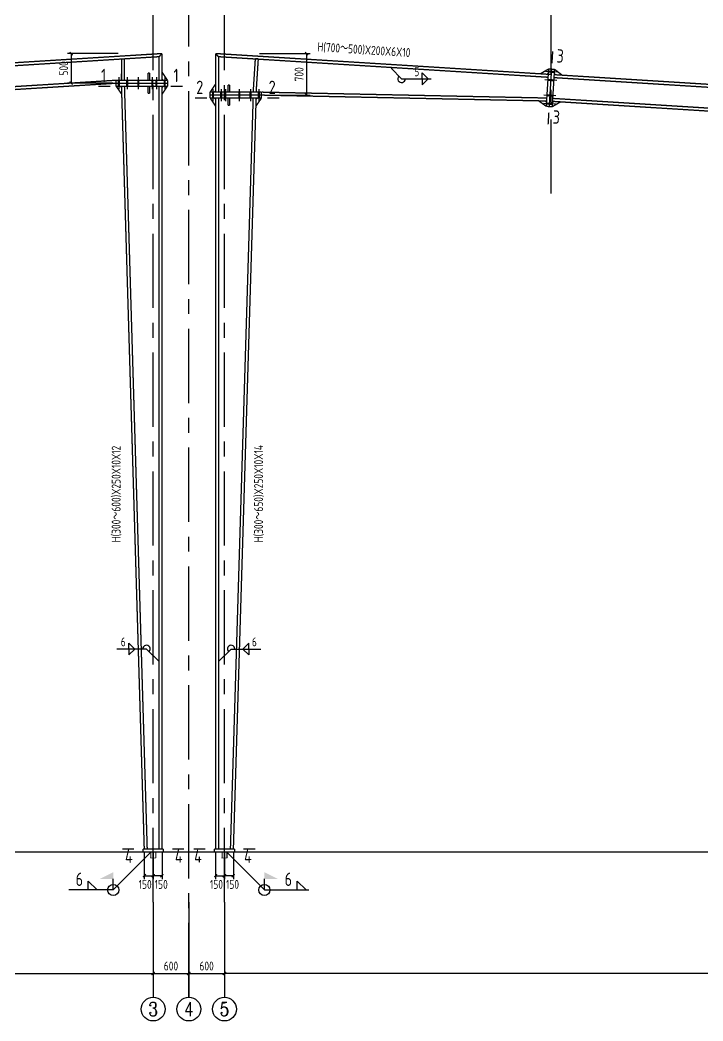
# Model space of a CAD drawing. Header units: millimetres. Extents: x 865490 to 879904, y 39442 to 44891.
# Drawn here: x 878042.2 to 878272.1, y 39660.9 to 39997.8 of the extents above; entities that cross this region are included whole.
import ezdxf
from ezdxf.enums import TextEntityAlignment as Align

# ---------------------------------------------------------------- set-up
doc = ezdxf.new("R2010")
doc.units = ezdxf.units.MM
doc.header["$LTSCALE"] = 1000
doc.header["$MEASUREMENT"] = 0
doc.linetypes.add('CENTER', pattern=[2, 1.25, -0.25, 0.25, -0.25])
doc.linetypes.add('DOTE', pattern=[2.42, 2, -0.2, 0.02, -0.2])
for name, color, linetype in [('10', 7, 'Continuous'), ('114', 2, 'Continuous'), ('116', 1, 'Continuous'), ('14', 2, 'Continuous'), ('AXIS', 3, 'Continuous'), ('AXIS_TEXT', 7, 'Continuous'), ('DIM', 7, 'Continuous'), ('DOTE', 1, 'DOTE'), ('M_Prof', 2, 'Continuous'), ('柱子', 8, 'Continuous'), ('标准截面(白色)', 7, 'Continuous'), ('焊缝标注', 3, 'Continuous')]:
    doc.layers.add(name, color=color, linetype=linetype)
doc.styles.add('_TCH_AXIS', font='COMPLEX', dxfattribs={"bigfont": 'GBCBIG'})
doc.styles.add('COMPLEX', font='COMPLEX')
doc.styles.add('GBHZ', font='gbenor.shx', dxfattribs={"width": 0.9, "bigfont": 'gbcbig.shx'})
doc.dimstyles.new('Y50', dxfattribs={"dimscale": 0, "dimtxt": 3, "dimasz": 0.01, "dimexe": 1.2, "dimexo": 1, "dimgap": 1, "dimtad": 1, "dimdec": 0, "dimlfac": 50, "dimzin": 0, "dimdsep": 46, "dimtxsty": 'GBHZ', "dimblk1": 'DX', "dimblk2": 'DX', "dimsah": 1, "dimcen": 0.09, "dimdle": 1, "dimadec": 0, "dimazin": 0, "dimtfac": 1, "dimtdec": 0, "dimtix": 1, "dimtmove": 2, "dimatfit": 3, "dimldrblk": 'DX', "dimfxl": 0, "dimtolj": 1, "dimtzin": 0, "dimarcsym": 0})

# ---------------------------------------------------------------- blocks, each defined once
blk = doc.blocks.new('_AXISO')
blk.add_circle((0, 0), 0.5)
at = {"layer": 'AXIS_TEXT', "style": 'COMPLEX', "width": 1.041667}
blk.add_attdef('A', text='', height=0.56, dxfattribs=at).set_placement((-0.25, -0.28), (0.25, -0.28), align=Align.FIT)
blk = doc.blocks.new('DX')
at = {"color": 0, "linetype": 'ByBlock', "const_width": 40}
blk.add_lwpolyline([(-54, -51), (46, 49)], dxfattribs=at)
blk = doc.blocks.new('*D678')
at = {"layer": 'Defpoints', "color": 0, "transparency": 16777216}
for p in [(877859.06, 39700.89), (878087.06, 39700.89), (878087.06, 39676.89)]:
    blk.add_point(p, dxfattribs=at)
at = {"layer": 'dim', "color": 0, "lineweight": -2, "transparency": 16777216}
for p, q in [((877859.06, 39699.89), (877859.06, 39675.69)), ((878087.06, 39699.89), (878087.06, 39675.69)), ((877859.07, 39676.89), (878087.05, 39676.89))]:
    blk.add_line(p, q, dxfattribs=at)
at = {"layer": 'dim', "color": 0, "lineweight": -2, "transparency": 16777216, "xscale": 0.01, "yscale": 0.01, "zscale": 0.01, "rotation": 180}
blk.add_blockref('DX', (877859.06, 39676.89), dxfattribs=at)
at = {"layer": 'dim', "color": 0, "lineweight": -2, "transparency": 16777216, "xscale": 0.01, "yscale": 0.01, "zscale": 0.01}
blk.add_blockref('DX', (878087.06, 39676.89), dxfattribs=at)
at = {"layer": 'dim', "color": 0, "transparency": 16777216, "insert": (877973.06, 39679.39), "char_height": 3, "attachment_point": 5, "style": 'GBHZ'}
blk.add_mtext('\\A1;11400', dxfattribs=at)
blk = doc.blocks.new('*D679')
at = {"layer": 'Defpoints', "color": 0, "transparency": 16777216}
for p in [(878087.06, 39700.89), (878099.06, 39700.89), (878099.06, 39676.89)]:
    blk.add_point(p, dxfattribs=at)
at = {"layer": 'dim', "color": 0, "lineweight": -2, "transparency": 16777216}
for p, q in [((878087.06, 39699.89), (878087.06, 39675.69)), ((878099.06, 39699.89), (878099.06, 39675.69)), ((878087.07, 39676.89), (878099.05, 39676.89))]:
    blk.add_line(p, q, dxfattribs=at)
at = {"layer": 'dim', "color": 0, "lineweight": -2, "transparency": 16777216, "xscale": 0.01, "yscale": 0.01, "zscale": 0.01, "rotation": 180}
blk.add_blockref('DX', (878087.06, 39676.89), dxfattribs=at)
at = {"layer": 'dim', "color": 0, "lineweight": -2, "transparency": 16777216, "xscale": 0.01, "yscale": 0.01, "zscale": 0.01}
blk.add_blockref('DX', (878099.06, 39676.89), dxfattribs=at)
at = {"layer": 'dim', "color": 0, "transparency": 16777216, "insert": (878093.06, 39679.39), "char_height": 3, "attachment_point": 5, "style": 'GBHZ'}
blk.add_mtext('\\A1;600', dxfattribs=at)
blk = doc.blocks.new('*D680')
at = {"layer": 'Defpoints', "color": 0, "transparency": 16777216}
for p in [(878099.06, 39700.89), (878111.06, 39700.89), (878111.06, 39676.89)]:
    blk.add_point(p, dxfattribs=at)
at = {"layer": 'dim', "color": 0, "lineweight": -2, "transparency": 16777216}
for p, q in [((878099.06, 39699.89), (878099.06, 39675.69)), ((878111.06, 39699.89), (878111.06, 39675.69)), ((878099.07, 39676.89), (878111.05, 39676.89))]:
    blk.add_line(p, q, dxfattribs=at)
at = {"layer": 'dim', "color": 0, "lineweight": -2, "transparency": 16777216, "xscale": 0.01, "yscale": 0.01, "zscale": 0.01, "rotation": 180}
blk.add_blockref('DX', (878099.06, 39676.89), dxfattribs=at)
at = {"layer": 'dim', "color": 0, "lineweight": -2, "transparency": 16777216, "xscale": 0.01, "yscale": 0.01, "zscale": 0.01}
blk.add_blockref('DX', (878111.06, 39676.89), dxfattribs=at)
at = {"layer": 'dim', "color": 0, "transparency": 16777216, "insert": (878105.06, 39679.39), "char_height": 3, "attachment_point": 5, "style": 'GBHZ'}
blk.add_mtext('\\A1;600', dxfattribs=at)
blk = doc.blocks.new('*D683')
at = {"layer": 'Defpoints', "color": 0, "transparency": 16777216}
for p in [(878076.28, 39986.54), (878059.44, 39976.54), (878074.45, 39976.54)]:
    blk.add_point(p, dxfattribs=at)
at = {"layer": 'dim', "color": 0, "lineweight": -2, "transparency": 16777216}
for p, q in [((878075.28, 39986.54), (878058.24, 39986.54)), ((878059.44, 39986.53), (878059.44, 39976.55)), ((878073.45, 39976.54), (878058.24, 39976.54))]:
    blk.add_line(p, q, dxfattribs=at)
at = {"layer": 'dim', "color": 0, "lineweight": -2, "transparency": 16777216, "xscale": 0.01, "yscale": 0.01, "zscale": 0.01}
for p, rotation in [((878059.44, 39986.54), 90), ((878059.44, 39976.54), 270)]:
    blk.add_blockref('DX', p, dxfattribs=dict(at, rotation=rotation))
at = {"layer": 'dim', "color": 0, "transparency": 16777216, "insert": (878056.94, 39981.54), "char_height": 3, "attachment_point": 5, "rotation": 90, "style": 'GBHZ'}
blk.add_mtext('\\A1;500', dxfattribs=at)
blk = doc.blocks.new('*D684')
at = {"layer": 'Defpoints', "color": 0, "transparency": 16777216}
for p in [(878084.06, 39718.75), (878087.06, 39718.75), (878087.06, 39709.8)]:
    blk.add_point(p, dxfattribs=at)
at = {"layer": 'dim', "color": 0, "lineweight": -2, "transparency": 16777216}
for p, q in [((878084.06, 39717.75), (878084.06, 39708.6)), ((878087.06, 39717.75), (878087.06, 39708.6)), ((878084.07, 39709.8), (878087.05, 39709.8))]:
    blk.add_line(p, q, dxfattribs=at)
at = {"layer": 'dim', "color": 0, "lineweight": -2, "transparency": 16777216, "xscale": 0.01, "yscale": 0.01, "zscale": 0.01, "rotation": 180}
blk.add_blockref('DX', (878084.06, 39709.8), dxfattribs=at)
at = {"layer": 'dim', "color": 0, "lineweight": -2, "transparency": 16777216, "xscale": 0.01, "yscale": 0.01, "zscale": 0.01}
blk.add_blockref('DX', (878087.06, 39709.8), dxfattribs=at)
at = {"layer": 'dim', "color": 0, "transparency": 16777216, "insert": (878084.36, 39706.86), "char_height": 3, "attachment_point": 5, "style": 'GBHZ'}
blk.add_mtext('\\A1;150', dxfattribs=at)
blk = doc.blocks.new('*D685')
at = {"layer": 'Defpoints', "color": 0, "transparency": 16777216}
for p in [(878087.06, 39718.75), (878090.06, 39718.75), (878087.06, 39709.8)]:
    blk.add_point(p, dxfattribs=at)
at = {"layer": 'dim', "color": 0, "lineweight": -2, "transparency": 16777216}
for p, q in [((878087.06, 39717.75), (878087.06, 39708.6)), ((878090.06, 39717.75), (878090.06, 39708.6)), ((878090.05, 39709.8), (878087.07, 39709.8))]:
    blk.add_line(p, q, dxfattribs=at)
at = {"layer": 'dim', "color": 0, "lineweight": -2, "transparency": 16777216, "xscale": 0.01, "yscale": 0.01, "zscale": 0.01, "rotation": 180}
blk.add_blockref('DX', (878087.06, 39709.8), dxfattribs=at)
at = {"layer": 'dim', "color": 0, "lineweight": -2, "transparency": 16777216, "xscale": 0.01, "yscale": 0.01, "zscale": 0.01}
blk.add_blockref('DX', (878090.06, 39709.8), dxfattribs=at)
at = {"layer": 'dim', "color": 0, "transparency": 16777216, "insert": (878089.77, 39706.86), "char_height": 3, "attachment_point": 5, "style": 'GBHZ'}
blk.add_mtext('\\A1;150', dxfattribs=at)
blk = doc.blocks.new('*D670')
at = {"layer": 'Defpoints', "color": 0, "transparency": 16777216}
for p in [(878111.06, 39718.75), (878114.06, 39718.75), (878111.06, 39709.8)]:
    blk.add_point(p, dxfattribs=at)
at = {"layer": 'dim', "color": 0, "lineweight": -2, "transparency": 16777216}
for p, q in [((878111.06, 39717.75), (878111.06, 39708.6)), ((878114.06, 39717.75), (878114.06, 39708.6)), ((878114.05, 39709.8), (878111.07, 39709.8))]:
    blk.add_line(p, q, dxfattribs=at)
at = {"layer": 'dim', "color": 0, "lineweight": -2, "transparency": 16777216, "xscale": 0.01, "yscale": 0.01, "zscale": 0.01, "rotation": 180}
blk.add_blockref('DX', (878111.06, 39709.8), dxfattribs=at)
at = {"layer": 'dim', "color": 0, "lineweight": -2, "transparency": 16777216, "xscale": 0.01, "yscale": 0.01, "zscale": 0.01}
blk.add_blockref('DX', (878114.06, 39709.8), dxfattribs=at)
at = {"layer": 'dim', "color": 0, "transparency": 16777216, "insert": (878113.77, 39706.86), "char_height": 3, "attachment_point": 5, "style": 'GBHZ'}
blk.add_mtext('\\A1;150', dxfattribs=at)
blk = doc.blocks.new('*D671')
at = {"layer": 'Defpoints', "color": 0, "transparency": 16777216}
for p in [(878108.06, 39718.75), (878111.06, 39718.75), (878111.06, 39709.8)]:
    blk.add_point(p, dxfattribs=at)
at = {"layer": 'dim', "color": 0, "lineweight": -2, "transparency": 16777216}
for p, q in [((878108.06, 39717.75), (878108.06, 39708.6)), ((878111.06, 39717.75), (878111.06, 39708.6)), ((878108.07, 39709.8), (878111.05, 39709.8))]:
    blk.add_line(p, q, dxfattribs=at)
at = {"layer": 'dim', "color": 0, "lineweight": -2, "transparency": 16777216, "xscale": 0.01, "yscale": 0.01, "zscale": 0.01, "rotation": 180}
blk.add_blockref('DX', (878108.06, 39709.8), dxfattribs=at)
at = {"layer": 'dim', "color": 0, "lineweight": -2, "transparency": 16777216, "xscale": 0.01, "yscale": 0.01, "zscale": 0.01}
blk.add_blockref('DX', (878111.06, 39709.8), dxfattribs=at)
at = {"layer": 'dim', "color": 0, "transparency": 16777216, "insert": (878108.36, 39706.86), "char_height": 3, "attachment_point": 5, "style": 'GBHZ'}
blk.add_mtext('\\A1;150', dxfattribs=at)
blk = doc.blocks.new('*D667')
at = {"layer": 'Defpoints', "color": 0, "transparency": 16777216}
for p in [(878111.06, 39700.89), (878569.06, 39700.89), (878111.06, 39676.89)]:
    blk.add_point(p, dxfattribs=at)
at = {"layer": 'dim', "color": 0, "lineweight": -2, "transparency": 16777216}
for p, q in [((878111.06, 39699.89), (878111.06, 39675.69)), ((878569.06, 39699.89), (878569.06, 39675.69)), ((878569.05, 39676.89), (878111.07, 39676.89))]:
    blk.add_line(p, q, dxfattribs=at)
at = {"layer": 'dim', "color": 0, "lineweight": -2, "transparency": 16777216, "xscale": 0.01, "yscale": 0.01, "zscale": 0.01, "rotation": 180}
blk.add_blockref('DX', (878111.06, 39676.89), dxfattribs=at)
at = {"layer": 'dim', "color": 0, "lineweight": -2, "transparency": 16777216, "xscale": 0.01, "yscale": 0.01, "zscale": 0.01}
blk.add_blockref('DX', (878569.06, 39676.89), dxfattribs=at)
at = {"layer": 'dim', "color": 0, "transparency": 16777216, "insert": (878340.06, 39679.39), "char_height": 3, "attachment_point": 5, "style": 'GBHZ'}
blk.add_mtext('\\A1;22900', dxfattribs=at)
blk = doc.blocks.new('*D836')
at = {"layer": 'Defpoints', "color": 0, "transparency": 16777216}
for p in [(878121.85, 39986.54), (878123.68, 39972.54), (878138.69, 39972.54)]:
    blk.add_point(p, dxfattribs=at)
at = {"layer": 'dim', "color": 0, "lineweight": -2, "transparency": 16777216}
for p, q in [((878122.85, 39986.54), (878139.89, 39986.54)), ((878138.69, 39986.53), (878138.69, 39972.55)), ((878124.68, 39972.54), (878139.89, 39972.54))]:
    blk.add_line(p, q, dxfattribs=at)
at = {"layer": 'dim', "color": 0, "lineweight": -2, "transparency": 16777216, "xscale": 0.01, "yscale": 0.01, "zscale": 0.01}
for p, rotation in [((878138.69, 39986.54), 90), ((878138.69, 39972.54), 270)]:
    blk.add_blockref('DX', p, dxfattribs=dict(at, rotation=rotation))
at = {"layer": 'dim', "color": 0, "transparency": 16777216, "insert": (878136.19, 39979.54), "char_height": 3, "attachment_point": 5, "rotation": 90, "style": 'GBHZ'}
blk.add_mtext('\\A1;700', dxfattribs=at)

msp = doc.modelspace()

# ---------------------------------------------------------------- linework, layer by layer
at = {"layer": '10', "const_width": 0.45}
for points in [[(878221.551, 39987.265), (878221.301, 39983.273)], [(878068.604, 39975.541), (878072.604, 39975.541)], [(878096.991, 39975.541), (878092.991, 39975.541)], [(878101.138, 39971.541), (878105.138, 39971.541)], [(878129.525, 39971.541), (878125.525, 39971.541)], [(878220.016, 39962.693), (878220.265, 39966.685)], [(878076.664, 39718.749), (878080.664, 39718.749)], [(878097.464, 39718.749), (878093.464, 39718.749)], [(878100.664, 39718.749), (878104.664, 39718.749)], [(878121.464, 39718.749), (878117.464, 39718.749)]]:
    msp.add_lwpolyline(points, dxfattribs=at)
at = {"layer": '114'}
for p, q in [((878223.117, 39980.254), (878219.124, 39980.503)), ((878075.504, 39978.541), (878075.504, 39974.541)), ((878078.304, 39978.541), (878078.304, 39974.541)), ((878082.063, 39978.541), (878082.063, 39974.541)), ((878086.764, 39978.541), (878086.764, 39974.541)), ((878088.164, 39978.541), (878088.164, 39974.541)), ((878090.964, 39978.541), (878090.964, 39974.541)), ((878222.942, 39977.459), (878218.95, 39977.709)), ((878107.164, 39974.541), (878107.164, 39970.541)), ((878109.965, 39974.541), (878109.965, 39970.541)), ((878111.365, 39974.541), (878111.365, 39970.541)), ((878116.066, 39974.541), (878116.066, 39970.541)), ((878119.825, 39974.541), (878119.825, 39970.541)), ((878122.625, 39974.541), (878122.625, 39970.541)), ((878222.444, 39969.475), (878218.451, 39969.724)), ((878222.618, 39972.27), (878218.626, 39972.519))]:
    msp.add_line(p, q, dxfattribs=at)
at = {"layer": '114', "color": 1, "const_width": 0.7}
for points in [[(878222.119, 39980.316), (878220.123, 39980.441)], [(878075.504, 39977.541), (878075.504, 39975.541)], [(878078.304, 39977.541), (878078.304, 39975.541)], [(878082.063, 39977.541), (878082.063, 39975.541)], [(878086.764, 39977.541), (878086.764, 39975.541)], [(878088.164, 39977.541), (878088.164, 39975.541)], [(878090.964, 39977.541), (878090.964, 39975.541)], [(878221.944, 39977.522), (878219.948, 39977.646)], [(878107.164, 39973.541), (878107.164, 39971.541)], [(878109.965, 39973.541), (878109.965, 39971.541)], [(878111.365, 39973.541), (878111.365, 39971.541)], [(878116.066, 39973.541), (878116.066, 39971.541)], [(878119.825, 39973.541), (878119.825, 39971.541)], [(878122.625, 39973.541), (878122.625, 39971.541)], [(878221.62, 39972.332), (878219.624, 39972.457)], [(878221.445, 39969.537), (878219.449, 39969.662)]]:
    msp.add_lwpolyline(points, dxfattribs=at)
at = {"layer": '116', "const_width": 0.2}
for points in [[(878086.064, 39717.749), (878086.064, 39715.749)], [(878086.364, 39717.749), (878086.364, 39715.749)], [(878087.764, 39717.749), (878087.764, 39715.749)], [(878088.064, 39717.749), (878088.064, 39715.749)], [(878110.064, 39717.749), (878110.064, 39715.749)], [(878110.364, 39717.749), (878110.364, 39715.749)], [(878111.764, 39717.749), (878111.764, 39715.749)], [(878112.064, 39717.749), (878112.064, 39715.749)], [(878088.064, 39715.749), (878086.064, 39715.749)], [(878110.064, 39715.749), (878112.064, 39715.749)]]:
    msp.add_lwpolyline(points, dxfattribs=at)
at = {"layer": '14', "const_width": 0.45}
for points in [[(878089.064, 39985.472), (878090.064, 39986.537)], [(878090.064, 39986.537), (878090.064, 39977.541)], [(878109.065, 39985.472), (878108.064, 39986.537)], [(878108.064, 39986.537), (878108.064, 39973.541)], [(878076.408, 39984.761), (878076.404, 39977.541)], [(878077.404, 39977.541), (878077.404, 39984.824)], [(878089.064, 39977.541), (878089.064, 39985.472)], [(878109.065, 39973.541), (878109.065, 39985.472)], [(878120.725, 39973.541), (878121.454, 39984.824)], [(878121.454, 39984.824), (878122.45, 39984.761)], [(878122.45, 39984.761), (878121.725, 39973.541)], [(878085.864, 39979.941), (878085.364, 39979.941)], [(878085.364, 39979.941), (878085.364, 39977.541)], [(878085.864, 39977.541), (878085.864, 39979.941)], [(878090.064, 39977.941), (878090.064, 39980.241)], [(878090.064, 39980.241), (878091.864, 39977.541)], [(878220.179, 39981.339), (878217.372, 39979.711)], [(878217.372, 39979.711), (878219.667, 39979.568)], [(878220.179, 39981.339), (878219.392, 39968.744)], [(878219.667, 39979.568), (878220.091, 39979.942)], [(878220.091, 39979.942), (878220.179, 39981.339)], [(878221.177, 39981.277), (878220.179, 39981.339)], [(878221.177, 39981.277), (878220.39, 39968.681)], [(878220.39, 39968.681), (878221.177, 39981.277)], [(878222.175, 39981.215), (878221.177, 39981.277)], [(878221.388, 39968.619), (878222.175, 39981.215)], [(878222.175, 39981.215), (878222.087, 39979.817)], [(878222.087, 39979.817), (878222.462, 39979.393)], [(878224.757, 39979.25), (878222.175, 39981.215)], [(878222.462, 39979.393), (878224.757, 39979.25)], [(878074.604, 39977.541), (878091.893, 39977.541)], [(878074.604, 39976.541), (878074.604, 39977.541)], [(878074.604, 39976.541), (878091.893, 39976.541)], [(878074.604, 39975.541), (878074.604, 39976.541)], [(878091.893, 39976.541), (878074.604, 39976.541)], [(878076.404, 39977.541), (878077.404, 39977.541)], [(878085.364, 39977.541), (878085.864, 39977.541)], [(878090.064, 39977.541), (878089.064, 39977.541)], [(878090.464, 39977.541), (878090.064, 39977.941)], [(878091.864, 39977.541), (878090.464, 39977.541)], [(878091.893, 39977.541), (878091.893, 39976.541)], [(878091.893, 39976.541), (878091.893, 39975.541)], [(878108.064, 39976.241), (878106.265, 39973.541)], [(878108.064, 39973.941), (878108.064, 39976.241)], [(878112.265, 39973.541), (878112.265, 39975.941)], [(878112.265, 39975.941), (878112.765, 39975.941)], [(878112.765, 39975.941), (878112.765, 39973.541)], [(878091.893, 39975.541), (878074.604, 39975.541)], [(878076.465, 39972.842), (878074.604, 39975.541)], [(878074.604, 39975.541), (878076.004, 39975.541)], [(878076.004, 39975.541), (878076.413, 39975.141)], [(878076.413, 39975.141), (878076.465, 39972.842)], [(878085.364, 39973.141), (878085.364, 39975.541)], [(878085.364, 39975.541), (878085.864, 39975.541)], [(878085.864, 39973.141), (878085.364, 39973.141)], [(878085.864, 39975.541), (878085.864, 39973.141)], [(878091.864, 39975.541), (878090.064, 39972.841)], [(878090.064, 39975.141), (878090.464, 39975.541)], [(878090.064, 39972.841), (878090.064, 39975.141)], [(878090.464, 39975.541), (878091.864, 39975.541)], [(878123.525, 39973.541), (878106.235, 39973.541)], [(878106.235, 39973.541), (878106.235, 39972.541)], [(878123.525, 39972.541), (878106.235, 39972.541)], [(878106.235, 39972.541), (878106.235, 39971.541)], [(878106.235, 39972.541), (878123.525, 39972.541)], [(878106.265, 39973.541), (878107.664, 39973.541)], [(878107.664, 39973.541), (878108.064, 39973.941)], [(878108.064, 39973.541), (878109.065, 39973.541)], [(878112.765, 39973.541), (878112.265, 39973.541)], [(878121.725, 39973.541), (878120.725, 39973.541)], [(878123.525, 39972.541), (878123.525, 39973.541)], [(878123.525, 39971.541), (878123.525, 39972.541)], [(878106.235, 39971.541), (878123.525, 39971.541)], [(878106.265, 39971.541), (878108.064, 39968.841)], [(878107.664, 39971.541), (878106.265, 39971.541)], [(878108.064, 39971.141), (878107.664, 39971.541)], [(878108.064, 39968.841), (878108.064, 39971.141)], [(878112.265, 39971.541), (878112.265, 39969.141)], [(878112.765, 39971.541), (878112.265, 39971.541)], [(878112.265, 39969.141), (878112.765, 39969.141)], [(878112.765, 39969.141), (878112.765, 39971.541)], [(878121.664, 39968.842), (878123.525, 39971.541)], [(878121.716, 39971.141), (878121.664, 39968.842)], [(878122.125, 39971.541), (878121.716, 39971.141)], [(878123.525, 39971.541), (878122.125, 39971.541)], [(878216.806, 39970.616), (878219.393, 39968.764)], [(878219.106, 39970.569), (878216.806, 39970.616)], [(878219.481, 39970.161), (878219.106, 39970.569)], [(878219.393, 39968.764), (878219.481, 39970.161)], [(878221.389, 39968.639), (878224.196, 39970.267)], [(878221.477, 39970.036), (878221.389, 39968.639)], [(878221.901, 39970.411), (878221.477, 39970.036)], [(878224.196, 39970.267), (878221.901, 39970.411)], [(878219.392, 39968.744), (878220.39, 39968.681)], [(878220.39, 39968.681), (878221.388, 39968.619)], [(878083.664, 39717.749), (878083.664, 39718.749)], [(878083.664, 39718.749), (878090.464, 39718.749)], [(878090.464, 39717.749), (878083.664, 39717.749)], [(878090.464, 39718.749), (878090.464, 39717.749)], [(878114.464, 39718.749), (878107.664, 39718.749)], [(878107.664, 39718.749), (878107.664, 39717.749)], [(878107.664, 39717.749), (878114.464, 39717.749)], [(878114.464, 39717.749), (878114.464, 39718.749)]]:
    msp.add_lwpolyline(points, dxfattribs=at)
at = {"layer": 'AXIS', "color": 0}
for p, q in [((878087.064, 39700.89), (878087.064, 39668.89)), ((878099.064, 39700.89), (878099.064, 39668.89)), ((878111.064, 39700.89), (878111.064, 39668.89))]:
    msp.add_line(p, q, dxfattribs=at)
at = {"layer": 'DOTE', "linetype": 'CENTER', "ltscale": 0.02}
for p, q in [((878087.064, 39700.89), (878087.064, 40005.161)), ((878099.064, 39668.89), (878099.064, 40005.161)), ((878111.064, 39700.89), (878111.064, 40005.161)), ((878221.064, 39939.37), (878221.064, 40005.161))]:
    msp.add_line(p, q, dxfattribs=at)
at = {"layer": 'M_Prof'}
msp.add_line((878580.502, 39717.749), (877617.846, 39717.749), dxfattribs=at)
at = {"layer": '柱子', "const_width": 0.45}
for points in [[(877977.064, 39979.48), (878090.064, 39986.537)], [(878221.064, 39979.48), (878108.064, 39986.537)], [(877978.125, 39978.545), (878089.064, 39985.472)], [(878220.004, 39978.545), (878109.065, 39985.472)], [(878447.068, 39965.368), (878222.063, 39979.418)], [(877978.561, 39971.559), (878074.594, 39977.541)], [(877978.624, 39970.56), (878074.594, 39976.541)], [(878447.006, 39964.369), (878222, 39978.42)], [(878084.064, 39718.749), (878076.404, 39975.541)], [(878077.404, 39975.541), (878076.404, 39975.541)], [(878085.064, 39718.749), (878077.404, 39975.541)], [(878089.064, 39718.749), (878089.064, 39975.541)], [(878090.064, 39975.541), (878089.064, 39975.541)], [(878090.064, 39718.749), (878090.064, 39975.541)], [(878219.568, 39971.559), (878123.535, 39973.541)], [(878219.505, 39970.56), (878123.535, 39972.541)], [(878108.064, 39718.749), (878108.064, 39971.541)], [(878108.064, 39971.541), (878109.065, 39971.541)], [(878109.065, 39718.749), (878109.065, 39971.541)], [(878113.064, 39718.749), (878120.725, 39971.541)], [(878114.064, 39718.749), (878121.725, 39971.541)], [(878120.725, 39971.541), (878121.725, 39971.541)], [(878446.507, 39956.385), (878221.502, 39970.436)], [(878446.57, 39957.383), (878221.564, 39971.434)]]:
    msp.add_lwpolyline(points, dxfattribs=at)
at = {"layer": '焊缝标注'}
for p, q in [((878167.135, 39981.555), (878170.66, 39978.01)), ((878177.66, 39980.01), (878179.66, 39978.01)), ((878177.66, 39978.01), (878177.66, 39980.01)), ((878170.66, 39978.01), (878180.66, 39978.01)), ((878177.66, 39976.01), (878179.66, 39978.01)), ((878177.66, 39978.01), (878177.66, 39976.01)), ((878078.877, 39788.088), (878080.877, 39786.088)), ((878078.877, 39786.088), (878078.877, 39788.088)), ((878119.252, 39788.088), (878117.252, 39786.088)), ((878119.252, 39786.088), (878119.252, 39788.088)), ((878084.82, 39786.088), (878074.82, 39786.088)), ((878078.877, 39784.088), (878080.877, 39786.088)), ((878078.877, 39786.088), (878078.877, 39784.088)), ((878089.064, 39781.847), (878084.82, 39786.088)), ((878109.065, 39781.847), (878113.309, 39786.088)), ((878113.309, 39786.088), (878123.309, 39786.088)), ((878119.252, 39784.088), (878117.252, 39786.088)), ((878119.252, 39786.088), (878119.252, 39784.088)), ((878086.314, 39717.749), (878073.622, 39704.986)), ((878111.814, 39717.749), (878124.507, 39704.986)), ((878065.159, 39707.986), (878068.159, 39704.986)), ((878065.159, 39704.986), (878065.159, 39707.986)), ((878073.622, 39704.986), (878073.622, 39708.736)), ((878124.507, 39704.986), (878124.507, 39708.736)), ((878135.524, 39707.986), (878138.524, 39704.986)), ((878135.524, 39704.986), (878135.524, 39707.986)), ((878073.622, 39704.986), (878058.622, 39704.986)), ((878124.507, 39704.986), (878139.507, 39704.986))]:
    msp.add_line(p, q, dxfattribs=at)
for centre in [(878073.622, 39704.986), (878124.507, 39704.986)]:
    msp.add_circle(centre, 1.875, dxfattribs=at)
for centre, start, end in [((878170.66, 39978.01), 134.84025, 0), ((878084.82, 39786.088), 315.02276, 180), ((878113.309, 39786.088), 0, 224.97724)]:
    msp.add_arc(centre, 1.25, start, end, dxfattribs=at)
for points in [[(878167.135, 39981.555), (878167.733, 39980.74), (878167.946, 39980.952)], [(878089.064, 39781.847), (878088.251, 39782.448), (878088.463, 39782.66)], [(878109.065, 39781.847), (878109.878, 39782.448), (878109.666, 39782.66)], [(878073.622, 39708.736), (878069.122, 39708.736), (878073.622, 39710.986)], [(878124.507, 39708.736), (878129.007, 39708.736), (878124.507, 39710.986)]]:
    msp.add_solid(points, dxfattribs=at)

# ---------------------------------------------------------------- block references
at = {"layer": 'AXIS', "color": 0}
ref = msp.add_blockref('_AXISO', (878087.064, 39664.89), dxfattribs=dict(at, xscale=8, yscale=8, zscale=8))
ref.add_attrib('A', '3', dxfattribs={"layer": 'AXIS_TEXT', "color": 0, "height": 4.659, "style": '_TCH_AXIS'}).set_placement((878085.511, 39662.561), (878088.618, 39662.561), align=Align.FIT)
ref = msp.add_blockref('_AXISO', (878099.064, 39664.89), dxfattribs=dict(at, xscale=8, yscale=8, zscale=8))
ref.add_attrib('A', '4', dxfattribs={"layer": 'AXIS_TEXT', "color": 0, "height": 4.659, "style": '_TCH_AXIS', "width": 0.875}).set_placement((878097.511, 39662.561), (878100.618, 39662.561), align=Align.FIT)
ref = msp.add_blockref('_AXISO', (878111.064, 39664.89), dxfattribs=dict(at, xscale=8, yscale=8, zscale=8))
ref.add_attrib('A', '5', dxfattribs={"layer": 'AXIS_TEXT', "color": 0, "height": 4.659, "style": '_TCH_AXIS'}).set_placement((878109.511, 39662.561), (878112.618, 39662.561), align=Align.FIT)

# ---------------------------------------------------------------- texts
at = {"layer": '10', "style": 'GBHZ', "width": 0.9}
for p in [(878222.732, 39983.539), (878221.446, 39962.959)]:
    msp.add_text('3', height=4.5, rotation=356.42661, dxfattribs=at).set_placement(p)
for s, p in [('1', (878069.524, 39976.896)), ('1', (878093.911, 39976.896)), ('2', (878101.573, 39972.896)), ('2', (878125.96, 39972.896)), ('4', (878077.584, 39714.104)), ('4', (878094.384, 39714.104)), ('4', (878100.865, 39714.104)), ('4', (878117.665, 39714.104))]:
    msp.add_text(s, height=4.5, dxfattribs=at).set_placement(p)
at = {"layer": '标准截面(白色)', "style": 'GBHZ', "width": 0.9}
for s, rotation, p in [('H(700～500)X200X6X10', 356.33354, (878142.284, 39987.324)), ('H(300～600)X250X10X12', 90, (878076.104, 39822.011)), ('H(300～650)X250X10X14', 90, (878124.042, 39822.011))]:
    msp.add_text(s, height=3, rotation=rotation, dxfattribs=at).set_placement(p)
at = {"layer": '焊缝标注', "style": 'GBHZ', "width": 0.9}
for s, height, p in [('5', 3, (878174.96, 39978.91)), ('6', 3, (878076.177, 39786.988)), ('6', 3, (878120.296, 39786.988)), ('6', 4.5, (878060.959, 39706.336)), ('6', 4.5, (878131.324, 39706.336))]:
    msp.add_text(s, height=height, dxfattribs=at).set_placement(p)

# ---------------------------------------------------------------- dimensions: what is measured, and where the dimension line sits
at = {"layer": 'dim'}
for base, p1, p2, angle, picture, middle in [((878059.436, 39976.541), (878076.278, 39986.537), (878074.449, 39976.541), 90, '*D683', (878056.936, 39981.539)), ((878138.693, 39972.541), (878121.851, 39986.537), (878123.68, 39972.541), 90, '*D836', (878136.193, 39979.539)), ((878111.064, 39676.89), (878569.064, 39700.89), (878111.064, 39700.89), 180, '*D667', (878340.064, 39679.39))]:
    dim = msp.add_linear_dim(base=base, p1=p1, p2=p2, angle=angle, dimstyle='Y50', override={"dimscale": 1}, dxfattribs=at)
    dim.commit()
    dim.dimension.update_dxf_attribs({"geometry": picture, "text_midpoint": middle})
for base, p1, p2, picture, middle in [((878087.064, 39709.798), (878084.064, 39718.749), (878087.064, 39718.749), '*D684', (878084.361, 39706.856)), ((878111.064, 39709.798), (878108.064, 39718.749), (878111.064, 39718.749), '*D671', (878108.361, 39706.856))]:
    dim = msp.add_linear_dim(base=base, p1=p1, p2=p2, dimstyle='Y50', override={"dimscale": 1}, dxfattribs=at)
    dim.commit()
    dim.dimension.update_dxf_attribs({"geometry": picture, "text_midpoint": middle, "dimtype": 160})
for base, p1, p2, picture, middle in [((878087.064, 39709.798), (878090.064, 39718.749), (878087.064, 39718.749), '*D685', (878089.768, 39706.856)), ((878111.064, 39709.798), (878114.064, 39718.749), (878111.064, 39718.749), '*D670', (878113.768, 39706.856))]:
    dim = msp.add_linear_dim(base=base, p1=p1, p2=p2, angle=180, dimstyle='Y50', override={"dimscale": 1}, dxfattribs=at)
    dim.commit()
    dim.dimension.update_dxf_attribs({"geometry": picture, "text_midpoint": middle, "dimtype": 160})
for base, p1, p2, picture, middle in [((878087.064, 39676.89), (877859.064, 39700.89), (878087.064, 39700.89), '*D678', (877973.064, 39679.39)), ((878099.064, 39676.89), (878087.064, 39700.89), (878099.064, 39700.89), '*D679', (878093.064, 39679.39)), ((878111.064, 39676.89), (878099.064, 39700.89), (878111.064, 39700.89), '*D680', (878105.064, 39679.39))]:
    dim = msp.add_linear_dim(base=base, p1=p1, p2=p2, dimstyle='Y50', override={"dimscale": 1}, dxfattribs=at)
    dim.commit()
    dim.dimension.update_dxf_attribs({"geometry": picture, "text_midpoint": middle})

doc.saveas('drawing.dxf')
